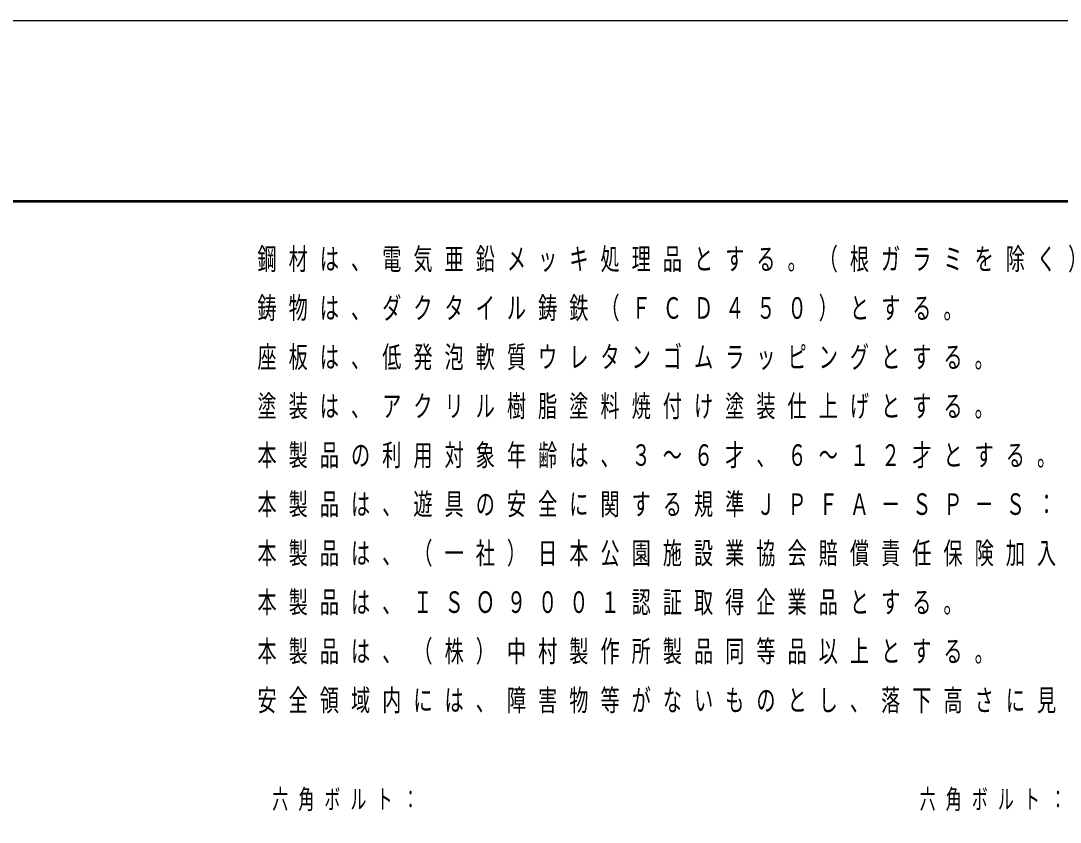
# Model space of a CAD drawing. Units: millimetres on the paper. Extents: x 200 to 813, y 141 to 438.
# Drawn here: x 454 to 542.3, y 370.1 to 438.2 of the extents above; entities that cross this region are included whole.
import ezdxf

# ---------------------------------------------------------------- set-up
doc = ezdxf.new("R2010")
doc.units = ezdxf.units.MM
for name, color, linetype, lineweight in [('A3図枠', 140, 'Continuous', 50), ('線', 2, 'Continuous', 25), ('補助', 2, 'Continuous', 13)]:
    doc.layers.add(name, color=color, linetype=linetype, lineweight=lineweight)
doc.styles.add('ＭＳ ゴシック', font='')
doc.styles.get('ＭＳ ゴシック').set_extended_font_data('MS Gothic')

msp = doc.modelspace()

# ---------------------------------------------------------------- linework, layer by layer
at = {"layer": 'A3図枠', "color": 7}
msp.add_line((601.826, 422.858), (216.826, 422.858), dxfattribs=at)
at = {"layer": '線', "color": 7}
msp.add_lwpolyline([(200.328, 141.299), (618.324, 141.299), (618.324, 438.219), (200.328, 438.219)], close=True, dxfattribs=at)

# ---------------------------------------------------------------- texts
at = {"layer": '補助', "attachment_point": 1, "style": 'ＭＳ ゴシック'}
for s, insert, char_height in [('\\T1.63;\\W0.65;鋼材は、電気亜鉛メッキ処理品とする。（根ガラミを除く）', (474.118, 418.891), 1.833), ('\\T1.63;\\W0.65;鋳物は、ダクタイル鋳鉄（ＦＣＤ４５０）とする。', (474.118, 414.725), 1.833), ('\\T1.63;\\W0.65;座板は、低発泡軟質ウレタンゴムラッピングとする。', (474.118, 410.558), 1.833), ('\\T1.63;\\W0.65;塗装は、アクリル樹脂塗料焼付け塗装仕上げとする。', (474.118, 406.391), 1.833), ('\\T1.63;\\W0.65;本製品の利用対象年齢は、３～６才、６～１２才とする。（幼児は保護者監督のもとで遊ばせること）', (474.118, 402.225), 1.833), ('\\T1.63;\\W0.65;本製品は、遊具の安全に関する規準ＪＰＦＡ－ＳＰ－Ｓ：２０２４適合製品とする。', (474.118, 398.058), 1.833), ('\\T1.63;\\W0.65;本製品は、（一社）日本公園施設業協会賠償責任保険加入製品とする。', (474.118, 393.891), 1.833), ('\\T1.63;\\W0.65;本製品は、ＩＳＯ９００１認証取得企業品とする。', (474.118, 389.725), 1.833), ('\\T1.63;\\W0.65;本製品は、（株）中村製作所製品同等品以上とする。', (474.118, 385.558), 1.833), ('\\T1.63;\\W0.65;安全領域内には、障害物等がないものとし、落下高さに見合った衝撃吸収性能を有する素材を敷設する。', (474.118, 381.391), 1.833), ('\\T1.64;\\W0.6;六角ボルト：', (475.378, 372.884), 1.65), ('\\T1.64;\\W0.6;六角ボルト：', (530.378, 372.884), 1.65)]:
    msp.add_mtext(s, dxfattribs=dict(at, insert=insert, char_height=char_height))

doc.saveas('drawing.dxf')
